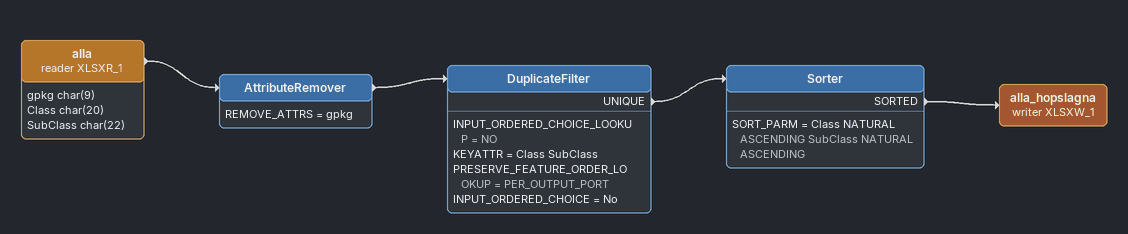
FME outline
alla (reader XLSXR_1)
    attributes: gpkg char(9), Class char(20), SubClass char(22)
    -> AttributeRemover
AttributeRemover
    REMOVE_ATTRS = gpkg
    -> DuplicateFilter
DuplicateFilter
    INPUT_ORDERED_CHOICE_LOOKUP = NO
    KEYATTR = Class SubClass
    PRESERVE_FEATURE_ORDER_LOOKUP = PER_OUTPUT_PORT
    INPUT_ORDERED_CHOICE = No
    UNIQUE -> Sorter
Sorter
    SORT_PARM = Class NATURAL ASCENDING SubClass NATURAL ASCENDING
    SORTED -> alla_hopslagna (writer XLSXW_1)
alla_hopslagna (writer XLSXW_1)
